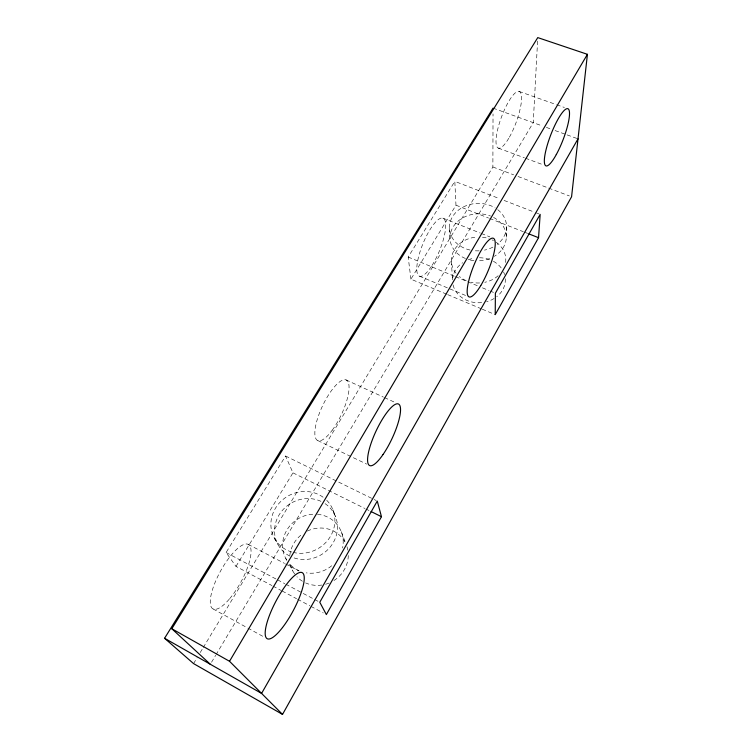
<?xml version="1.0" encoding="UTF-8"?>
<svg xmlns="http://www.w3.org/2000/svg" width="752" height="752" viewBox="0 0 752 752"><rect width="100%" height="100%" fill="white"/><g stroke="black" fill="none" stroke-linecap="round" stroke-linejoin="round"><path stroke-width="0.56" stroke-dasharray="3.76 2.82" d="M203.256 647.51L492.88 166.982L493.03 113.9M506.312 237.143L506.547 226.916M537.577 41.097L533.253 122.661L216.294 654.259M211.519 662.277L215.692 655.265M193.565 663.602L197.203 657.568M200.229 652.539L202.655 648.515M235.987 566.397L292.96 472.848L285.563 456.013L226.079 552.523L235.987 566.397L271.933 585.564M446.594 294.173L410.921 279.161L455.975 205.193L454.819 181.364L499.685 198.725M410.921 279.161L408.186 257.043L454.819 181.364M519.115 91.443L555.578 104.349M556.677 104.744L564.414 107.48M493.049 108.128L541.985 125.819M546.356 127.398L550.718 128.977M555.089 130.557L566.002 134.505M567.102 134.899L578.015 138.847M498.369 148.125L524.379 157.807M525.46 158.211L542.794 164.669M492.88 166.982L513.644 174.84M518.015 176.494L547.531 187.671M548.622 188.085L569.386 195.943M504.056 200.417L534.691 212.271M535.791 212.694L539.071 213.963M455.975 205.193L488.565 218.024M489.655 218.456L523.326 231.71M524.417 232.142L527.678 233.421M442.825 218.118L480.302 233.073M481.374 233.496L489.937 236.918M408.186 257.043L454.471 276.238M455.552 276.68L478.159 286.051M482.464 287.837L488.922 290.516M490.003 290.968L494.308 292.754M419.597 276.2L465.967 295.621M447.675 294.624L481.177 308.724M482.258 309.175L495.23 314.637M346.061 379.939L383.388 397.084M384.451 397.573L395.11 402.47M317.805 440.569L366.656 464.106M285.563 456.013L373.058 498.999M374.111 499.516L376.216 500.55M292.96 472.848L364.814 508.437M365.848 508.954L368.978 510.505M248.169 544.335L284.5 563.38M285.534 563.925L299.023 570.994M226.079 552.523L276.539 579.294M277.563 579.839L284.773 583.665M285.807 584.21L313.603 598.959M314.637 599.504L318.754 601.694M272.957 586.109L281.173 590.489M282.197 591.034L296.579 598.705M297.604 599.25L309.927 605.821M310.952 606.366L323.275 612.946M213.107 608.96L246.853 627.535M247.878 628.099L264.234 637.104M274.16 537.802L277.77 544.222M285.741 558.407L286.832 560.343M289.003 564.207L292.801 570.965M332.892 509.715L335.495 516.549M341.267 531.655L345.196 541.948M449.414 228.26L450.016 238.431M451.36 261.038L452.497 280.111M325.08 503.652A32.073 29.873 -31.5 0 1 333.127 542.831A32.073 29.873 -31.5 0 1 293.299 557.655M289.746 556.085A32.073 29.873 -31.5 0 1 278.917 515.205A32.073 29.873 -31.5 0 1 321.828 501.753M493.556 217.422A28.162 23.5 -2.7 0 1 494.327 256.338M489.665 258.613A28.162 23.5 -2.7 0 1 477.482 260.831M473.92 260.624A28.162 23.5 -2.7 0 1 468.722 259.609M465.441 258.481A28.162 23.5 -2.7 0 1 452.948 227.236A28.162 23.5 -2.7 0 1 490.511 216.021M497.768 209.705A28.585 23.726 -2.8 0 1 497.213 244.372M492.861 247.145A28.585 23.726 -2.8 0 1 484.495 250.125M479.099 250.82A28.585 23.726 -2.8 0 1 473.666 250.651M470.122 250.059A28.585 23.726 -2.8 0 1 460.478 246.158L459.077 245.218A28.585 23.726 -2.8 0 1 452.413 216.905A28.585 23.726 -2.8 0 1 483.799 203.801L485.519 204.121A28.585 23.726 -2.8 0 1 495.051 207.834M326.706 500.268A32.609 30.277 -30.9 0 1 329.949 537.182A32.609 30.277 -30.9 0 1 293.75 552.532M291.814 552.034A32.609 30.277 -30.9 0 1 281.436 546.638L279.97 545.369A32.609 30.277 -30.9 0 1 275.411 508.305A32.609 30.277 -30.9 0 1 311.713 492.184L313.603 492.654A32.609 30.277 -30.9 0 1 323.858 497.758M317.457 514.293A30.888 28.952 -33 0 1 342.583 547.992M331.707 565.748A30.888 28.952 -33 0 1 306.224 572.855M299.005 570.721A30.888 28.952 -33 0 1 288.768 562.975M286.644 559.996A30.888 28.952 -33 0 1 286.832 530.141A30.888 28.952 -33 0 1 313.706 514.18M307.314 531.072A29.845 28.115 -34.7 0 1 344.858 541.854M346.973 546.695A29.845 28.115 -34.7 0 1 347.838 550.144M348.279 555.493A29.845 28.115 -34.7 0 1 332.544 581.362M329.141 583.016A29.845 28.115 -34.7 0 1 325.569 584.257M321.894 585.047A29.845 28.115 -34.7 0 1 305.641 582.932M302.445 581.24A29.845 28.115 -34.7 0 1 296.918 576.737M294.662 573.983A29.845 28.115 -34.7 0 1 290.018 562.552M289.84 555.39A29.845 28.115 -34.7 0 1 302.539 533.901M505.297 278.785A26.395 22.504 -2.2 0 1 496.715 296.711M494.102 298.525A26.395 22.504 -2.2 0 1 486.591 301.721M481.675 302.614A26.395 22.504 -2.2 0 1 452.873 284.04M452.563 279.819A26.395 22.504 -2.2 0 1 462.659 262.721M468.27 259.788A26.395 22.504 -2.2 0 1 474.54 258.115M479.438 257.748A26.395 22.504 -2.2 0 1 490.52 259.91M493.378 261.264A26.395 22.504 -2.2 0 1 501.377 268.163M503.577 271.923A26.395 22.504 -2.2 0 1 504.573 274.602M496.179 242.257A27.232 22.983 -2.5 0 1 505.541 262.786M498.144 275.749A27.232 22.983 -2.5 0 1 484.796 282.31M479.654 282.968A27.232 22.983 -2.5 0 1 471.109 282.207M466.287 280.675A27.232 22.983 -2.5 0 1 459.331 276.51M456.05 273.202A27.232 22.983 -2.5 0 1 454.246 249.993A27.232 22.983 -2.5 0 1 477.398 237.059M482.455 237.209A27.232 22.983 -2.5 0 1 488.969 238.638M492.015 239.85A27.232 22.983 -2.5 0 1 493.462 240.584M229.642 598.724A36.773 11.562 -61.2 0 0 248.79 544.711A36.773 11.562 -61.2 0 0 213.521 586.522A36.773 11.562 -61.2 0 0 229.642 598.724M509.377 137.221A30.183 7.811 -69.7 0 0 519.566 91.631A30.183 7.811 -69.7 0 0 497.429 130.547A30.183 7.811 -69.7 0 0 509.377 137.221M432.052 265.381A31.283 8.986 -67.8 0 0 443.351 218.334A31.283 8.986 -67.8 0 0 418.338 257.795A31.283 8.986 -67.8 0 0 432.052 265.381M332.224 430.219A33.455 10.387 -64.7 0 0 346.644 380.23A33.455 10.387 -64.7 0 0 317.006 420.34A33.455 10.387 -64.7 0 0 332.224 430.219"/><path stroke-width="1.13" d="M538.545 237.698L540.162 214.386L495.38 293.195L495.23 314.637L538.545 237.698L528.759 233.853M210.325 664.279L171.813 628.738L537.765 37.6L587.425 54.323L571.576 196.77L282.526 714.4L193.565 663.602L164.575 638.279L493.049 108.128M381.471 516.69L326.359 614.581L319.779 602.239L377.269 501.067L381.471 516.69L371.056 511.539M578.015 138.847L261.583 693.41L164.575 638.279M282.526 714.4L229.529 661.29L587.425 54.323M171.813 628.738L229.529 661.29M282.517 627.535A37.393 9.861 -62.1 0 0 302.661 572.958A37.393 9.861 -62.1 0 0 268.99 616.649A37.393 9.861 -62.1 0 0 282.517 627.535M556.32 154.508A30.606 6.618 -69 0 0 568.117 108.814A30.606 6.618 -69 0 0 546.347 148.511A30.606 6.618 -69 0 0 556.32 154.508M480.763 285.572A31.744 7.633 -67.5 0 0 493.594 238.384A31.744 7.633 -67.5 0 0 469.257 278.842A31.744 7.633 -67.5 0 0 480.763 285.572M383.069 454.471A33.981 8.836 -64.9 0 0 398.804 404.2A33.981 8.836 -64.9 0 0 370.304 445.673A33.981 8.836 -64.9 0 0 383.069 454.471"/></g></svg>
